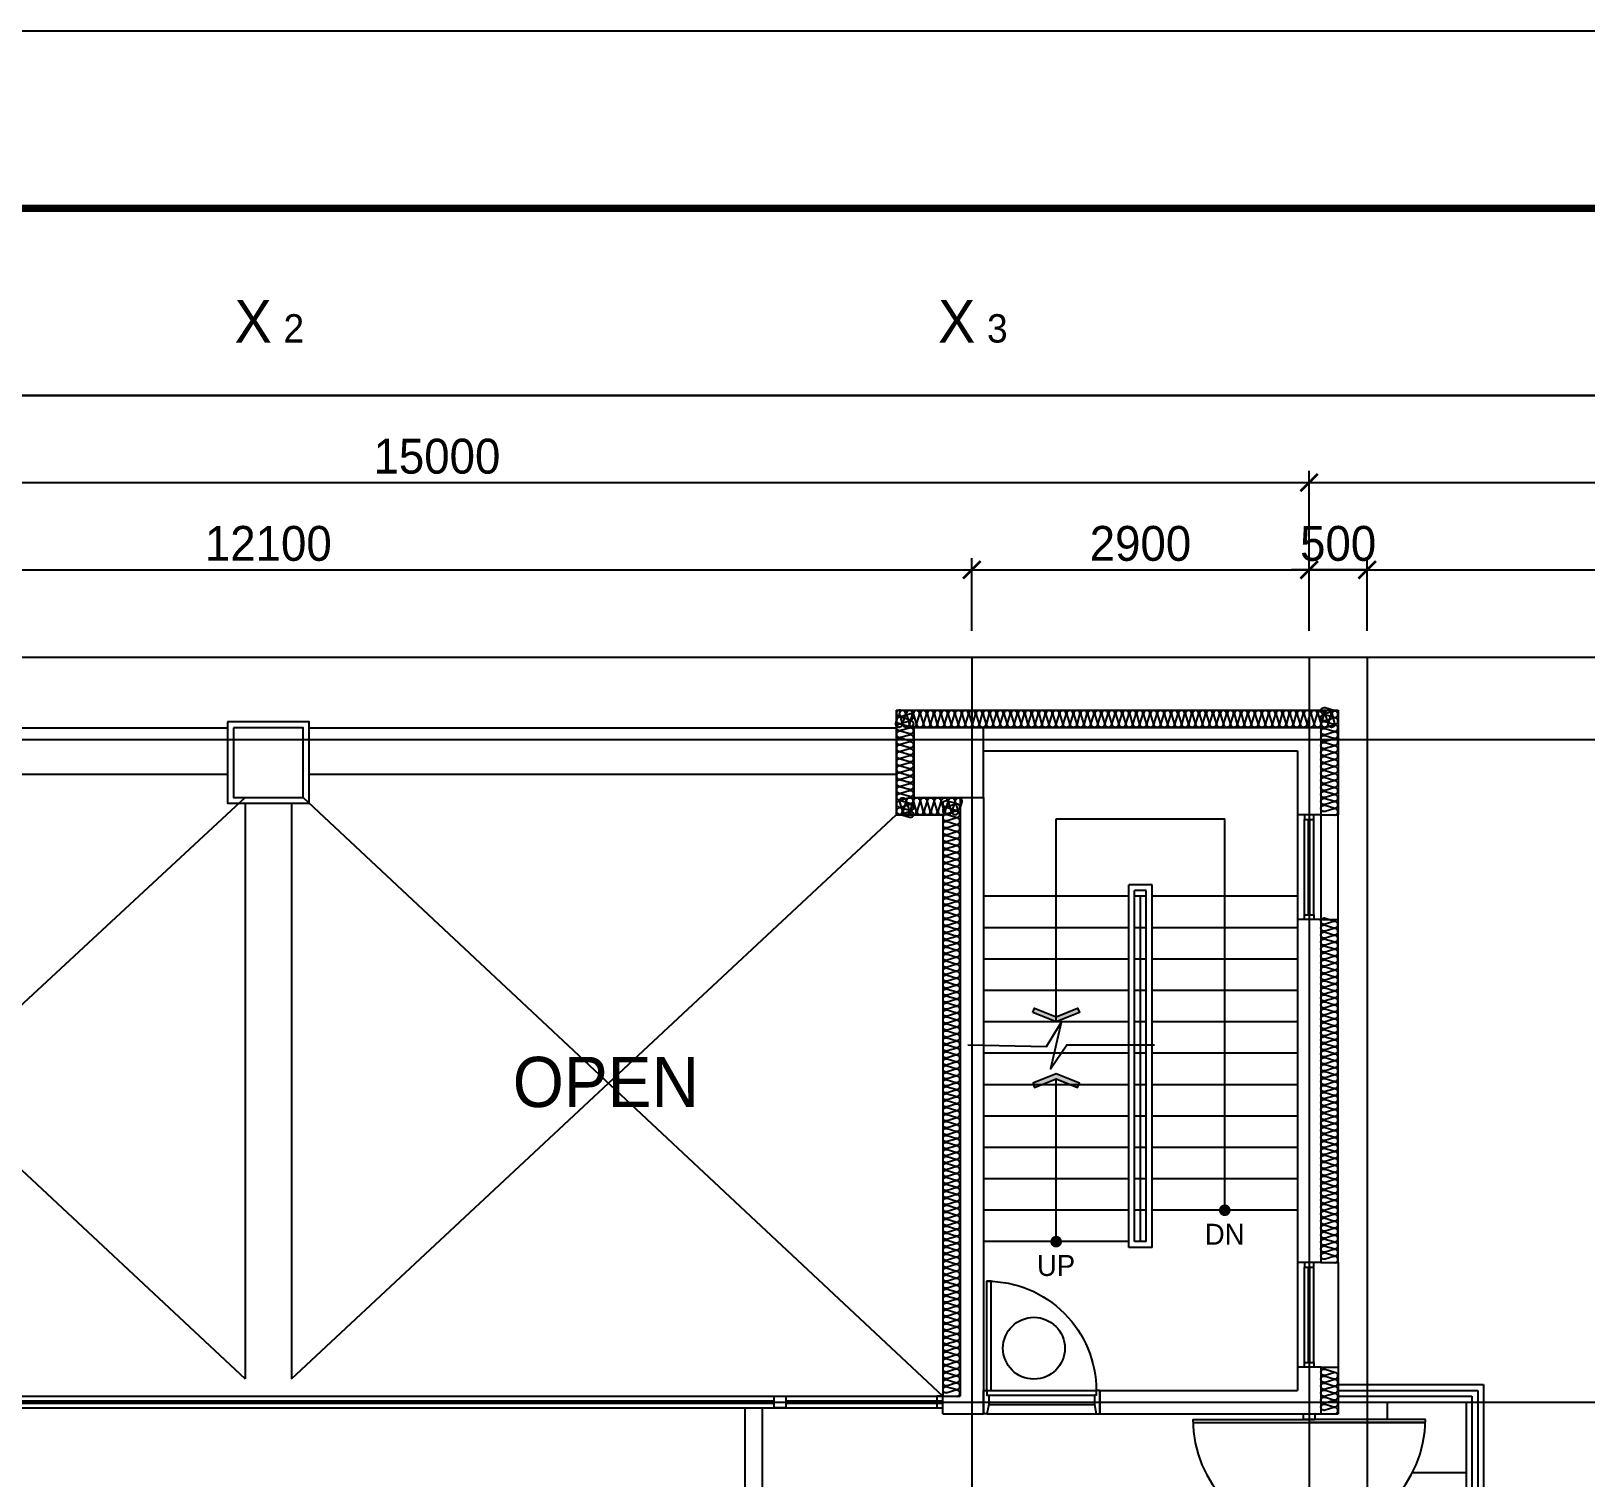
# Model space of a CAD drawing. Header units: millimetres. Extents: x 0 to 199210, y 0 to 94205.
# Drawn here: x 77868 to 91239, y 32107 to 44550 of the extents above; entities that cross this region are included whole.
import ezdxf
from ezdxf.enums import TextEntityAlignment as Align

# ---------------------------------------------------------------- set-up
doc = ezdxf.new("R2010")
doc.units = ezdxf.units.MM
doc.linetypes.add('CEN', pattern=[62, 60, -1, 0, -1])
doc.layers.get('Defpoints').update_dxf_attribs({"color": 142})
for name, color, linetype in [('4', 4, 'Continuous'), ('CEN', 1, 'CEN'), ('COL', 2, 'Continuous'), ('D_TEXT', 7, 'Continuous'), ('DIM', 7, 'Continuous'), ('HAT', 8, 'Continuous'), ('ins', 9, 'Continuous'), ('OPEN', 11, 'Continuous'), ('STAIR', 7, 'Continuous'), ('WID', 4, 'Continuous')]:
    doc.layers.add(name, color=color, linetype=linetype)
doc.layers.add('INVisible', color=165, linetype='Continuous', plot=False)
doc.styles.add('11', font='Dotum.ttf')
doc.styles.add('돋움', font='Dotum.ttf')
doc.dimstyles.new('150', dxfattribs={"dimscale": 50, "dimtxt": 6, "dimasz": 3, "dimexe": 2, "dimexo": 4.5, "dimgap": 1.5, "dimtad": 1, "dimtoh": 1, "dimdec": 0, "dimzin": 0, "dimdsep": 46, "dimtxsty": '11', "dimblk1": 'ARCHTICK', "dimblk2": 'ARCHTICK', "dimsah": 1, "dimcen": 5, "dimclrd": 143, "dimclre": 143, "dimclrt": 7, "dimadec": 0, "dimazin": 0, "dimtfac": 1, "dimtdec": 0, "dimtix": 1, "dimtmove": 2, "dimatfit": 3, "dimldrblk": 'ARCHTICK', "dimfxl": 1, "dimtolj": 1, "dimtzin": 0, "dimlwd": -1, "dimlwe": -1, "dimarcsym": 0})

# ---------------------------------------------------------------- blocks, each defined once
blk = doc.blocks.new('FORM_A3_100')
at = {"color": 8}
blk.add_lwpolyline([(42000, 0), (42000, 29700), (0, 29700), (0, 0)], close=True, dxfattribs=at)
at = {"color": 7, "const_width": 41.7}
blk.add_lwpolyline([(41001.2, 1016.5), (41001.2, 28683.5), (998.8, 28683.5), (998.8, 1016.5)], close=True, dxfattribs=at)
blk = doc.blocks.new('arrowx')
at = {"color": 0, "linetype": 'ByBlock'}
blk.add_lwpolyline([(-0.6, -1.5), (-0.88, -1.39), (-0.32, 0), (-0.88, 1.39), (-0.6, 1.5), (0, 0)], close=True, dxfattribs=at)
for points in [[(-0.6, 1.5), (-0.88, 1.39), (0, 0), (-0.32, 0)], [(0, 0), (-0.32, 0), (-0.6, -1.5), (-0.88, -1.39)]]:
    blk.add_solid(points, dxfattribs=at)
blk = doc.blocks.new('_ArchTick')
at = {"color": 0, "linetype": 'ByBlock', "const_width": 0.15}
blk.add_lwpolyline([(-0.5, -0.5), (0.5, 0.5)], dxfattribs=at)
blk = doc.blocks.new('*D133')
at = {"layer": 'Defpoints', "color": 0, "transparency": 16777216}
for p in [(85958, 39917), (73858, 39167), (85958, 39167)]:
    blk.add_point(p, dxfattribs=at)
at = {"layer": 'DIM', "color": 143, "transparency": 16777216}
for p, q in [((73858, 39392), (73858, 40017)), ((85958, 39392), (85958, 40017)), ((73858, 39917), (85958, 39917))]:
    blk.add_line(p, q, dxfattribs=at)
at = {"layer": 'DIM', "color": 143, "transparency": 16777216, "xscale": 150, "yscale": 150, "zscale": 150, "rotation": 180}
blk.add_blockref('_ArchTick', (73858, 39917), dxfattribs=at)
at = {"layer": 'DIM', "color": 143, "transparency": 16777216, "xscale": 150, "yscale": 150, "zscale": 150}
blk.add_blockref('_ArchTick', (85958, 39917), dxfattribs=at)
at = {"layer": 'DIM', "color": 7, "transparency": 16777216, "insert": (79908, 40142), "char_height": 300, "attachment_point": 5, "style": '11'}
blk.add_mtext('\\A1;12100', dxfattribs=at)
blk = doc.blocks.new('*D134')
at = {"layer": 'Defpoints', "color": 0, "transparency": 16777216}
for p in [(88858, 39917), (85958, 39167), (88858, 39167)]:
    blk.add_point(p, dxfattribs=at)
at = {"layer": 'DIM', "color": 143, "transparency": 16777216}
for p, q in [((85958, 39392), (85958, 40017)), ((88858, 39392), (88858, 40017)), ((85958, 39917), (88858, 39917))]:
    blk.add_line(p, q, dxfattribs=at)
at = {"layer": 'DIM', "color": 143, "transparency": 16777216, "xscale": 150, "yscale": 150, "zscale": 150, "rotation": 180}
blk.add_blockref('_ArchTick', (85958, 39917), dxfattribs=at)
at = {"layer": 'DIM', "color": 143, "transparency": 16777216, "xscale": 150, "yscale": 150, "zscale": 150}
blk.add_blockref('_ArchTick', (88858, 39917), dxfattribs=at)
at = {"layer": 'DIM', "color": 7, "transparency": 16777216, "insert": (87408, 40142), "char_height": 300, "attachment_point": 5, "style": '11'}
blk.add_mtext('\\A1;2900', dxfattribs=at)
blk = doc.blocks.new('*D135')
at = {"layer": 'Defpoints', "color": 0, "transparency": 16777216}
for p in [(88858, 40667), (73858, 39167), (88858, 39167)]:
    blk.add_point(p, dxfattribs=at)
at = {"layer": 'DIM', "color": 143, "transparency": 16777216}
for p, q in [((73858, 39392), (73858, 40767)), ((73858, 40667), (88858, 40667)), ((88858, 39392), (88858, 40767))]:
    blk.add_line(p, q, dxfattribs=at)
at = {"layer": 'DIM', "color": 143, "transparency": 16777216, "xscale": 150, "yscale": 150, "zscale": 150, "rotation": 180}
blk.add_blockref('_ArchTick', (73858, 40667), dxfattribs=at)
at = {"layer": 'DIM', "color": 143, "transparency": 16777216, "xscale": 150, "yscale": 150, "zscale": 150}
blk.add_blockref('_ArchTick', (88858, 40667), dxfattribs=at)
at = {"layer": 'DIM', "color": 7, "transparency": 16777216, "insert": (81358, 40892), "char_height": 300, "attachment_point": 5, "style": '11'}
blk.add_mtext('\\A1;15000', dxfattribs=at)
blk = doc.blocks.new('*D136')
at = {"layer": 'Defpoints', "color": 0, "transparency": 16777216}
for p in [(95958, 39917), (89358, 39167), (95958, 39167)]:
    blk.add_point(p, dxfattribs=at)
at = {"layer": 'DIM', "color": 143, "transparency": 16777216}
for p, q in [((89358, 39392), (89358, 40017)), ((95958, 39392), (95958, 40017)), ((89358, 39917), (95958, 39917))]:
    blk.add_line(p, q, dxfattribs=at)
at = {"layer": 'DIM', "color": 143, "transparency": 16777216, "xscale": 150, "yscale": 150, "zscale": 150, "rotation": 180}
blk.add_blockref('_ArchTick', (89358, 39917), dxfattribs=at)
at = {"layer": 'DIM', "color": 143, "transparency": 16777216, "xscale": 150, "yscale": 150, "zscale": 150}
blk.add_blockref('_ArchTick', (95958, 39917), dxfattribs=at)
at = {"layer": 'DIM', "color": 7, "transparency": 16777216, "insert": (92658, 40142), "char_height": 300, "attachment_point": 5, "style": '11'}
blk.add_mtext('\\A1;6600', dxfattribs=at)
blk = doc.blocks.new('*D140')
at = {"layer": 'Defpoints', "color": 0, "transparency": 16777216}
for p in [(118858, 40667), (88858, 39167), (118858, 39167)]:
    blk.add_point(p, dxfattribs=at)
at = {"layer": 'DIM', "color": 143, "transparency": 16777216}
for p, q in [((88858, 39392), (88858, 40767)), ((88858, 40667), (118858, 40667)), ((118858, 39392), (118858, 40767))]:
    blk.add_line(p, q, dxfattribs=at)
at = {"layer": 'DIM', "color": 143, "transparency": 16777216, "xscale": 150, "yscale": 150, "zscale": 150, "rotation": 180}
blk.add_blockref('_ArchTick', (88858, 40667), dxfattribs=at)
at = {"layer": 'DIM', "color": 143, "transparency": 16777216, "xscale": 150, "yscale": 150, "zscale": 150}
blk.add_blockref('_ArchTick', (118858, 40667), dxfattribs=at)
at = {"layer": 'DIM', "color": 7, "transparency": 16777216, "insert": (103858, 40892), "char_height": 300, "attachment_point": 5, "style": '11'}
blk.add_mtext('\\A1;30000', dxfattribs=at)
blk = doc.blocks.new('*D141')
at = {"layer": 'Defpoints', "color": 0, "transparency": 16777216}
for p in [(73858, 41417), (73858, 39167), (118858, 39167)]:
    blk.add_point(p, dxfattribs=at)
at = {"layer": 'DIM', "color": 143, "transparency": 16777216}
for p, q in [((73858, 39392), (73858, 41517)), ((118858, 39392), (118858, 41517)), ((118858, 41417), (73858, 41417))]:
    blk.add_line(p, q, dxfattribs=at)
at = {"layer": 'DIM', "color": 143, "transparency": 16777216, "xscale": 150, "yscale": 150, "zscale": 150, "rotation": 180}
blk.add_blockref('_ArchTick', (73858, 41417), dxfattribs=at)
at = {"layer": 'DIM', "color": 143, "transparency": 16777216, "xscale": 150, "yscale": 150, "zscale": 150}
blk.add_blockref('_ArchTick', (118858, 41417), dxfattribs=at)
at = {"layer": 'DIM', "color": 7, "transparency": 16777216, "insert": (96358, 41642), "char_height": 300, "attachment_point": 5, "style": '11'}
blk.add_mtext('\\A1;45000', dxfattribs=at)
blk = doc.blocks.new('*D151')
at = {"layer": 'Defpoints', "color": 0, "transparency": 16777216}
for p in [(88858, 39917), (88858, 39167), (89358, 39167)]:
    blk.add_point(p, dxfattribs=at)
at = {"layer": 'DIM', "color": 143, "transparency": 16777216}
for p, q in [((88858, 39392), (88858, 40017)), ((89358, 39392), (89358, 40017)), ((88858, 39917), (88708, 39917)), ((89358, 39917), (88858, 39917)), ((89358, 39917), (89508, 39917))]:
    blk.add_line(p, q, dxfattribs=at)
at = {"layer": 'DIM', "color": 143, "transparency": 16777216, "xscale": 150, "yscale": 150, "zscale": 150}
blk.add_blockref('_ArchTick', (88858, 39917), dxfattribs=at)
at = {"layer": 'DIM', "color": 143, "transparency": 16777216, "xscale": 150, "yscale": 150, "zscale": 150, "rotation": 180}
blk.add_blockref('_ArchTick', (89358, 39917), dxfattribs=at)
at = {"layer": 'DIM', "color": 7, "transparency": 16777216, "insert": (89108, 40142), "char_height": 300, "attachment_point": 5, "style": '11'}
blk.add_mtext('\\A1;500', dxfattribs=at)
blk = doc.blocks.new('insul1')
blk.add_lwpolyline([(0, 0.25, 1.344031), (0.35, 0.25), (0.2, 0.75, -1.344031), (0.55, 0.75), (0.4, 0.25)], format="xyb")

msp = doc.modelspace()

# ---------------------------------------------------------------- hatches: boundary and pattern name
at = {"layer": 'HAT'}
h = msp.add_hatch(dxfattribs=at)
h.set_pattern_fill('NET,_O', color=256, scale=250)
h.set_pattern_definition([(0, (-396242.2, -1292615.9), (0, 793.75), []), (90, (-396242.2, -1292615.9), (-793.75, 5e-14), [])])
h.paths.add_polyline_path([(89608, 31008.9), (89608, 30987.1, -0.1467688), (89608, 30971.4), (89608, 30758.9), (90208, 30758.9), (90208, 32758.9), (89108, 32758.9), (89108, 32658.9), (89086.2, 32658.9, -0.1467688), (89070.5, 32658.9), (88958, 32658.9), (88908, 32658.9), (88908, 32608.9), (89858, 32608.9, -0.3996375), (88908, 31610.1), (88908, 31558.9), (88908, 31058.9), (88908, 31008.9), (88958, 31008.9)])

# ---------------------------------------------------------------- linework, layer by layer
for p, q in [((74408, 38558.9), (79558, 38558.9)), ((80258, 38558.9), (85308, 38558.9)), ((74408, 38158.9), (79558, 38158.9)), ((80258, 38158.9), (85308, 38158.9)), ((79708, 37908.9), (79708, 32958.9)), ((80108, 37908.9), (80108, 32958.9)), ((86683, 37773.9), (88133, 37773.9)), ((86683, 36028.9), (86683, 37773.9)), ((88133, 34408.9), (88133, 37773.9)), ((87508, 37208.9), (87308, 37208.9)), ((87308, 34088.9), (87308, 37208.9)), ((87508, 34088.9), (87508, 37208.9)), ((87308, 37108.9), (86058, 37108.9)), ((87458, 37158.9), (87358, 37158.9)), ((87358, 34138.9), (87358, 37158.9)), ((87458, 37108.9), (87358, 37108.9)), ((87408, 34138.9), (87408, 37108.9)), ((87458, 34138.9), (87458, 37158.9)), ((88758, 37108.9), (87508, 37108.9)), ((87308, 36838.9), (86058, 36838.9)), ((87458, 36838.9), (87358, 36838.9)), ((88758, 36838.9), (87508, 36838.9)), ((87308, 36568.9), (86058, 36568.9)), ((87458, 36568.9), (87358, 36568.9)), ((88758, 36568.9), (87508, 36568.9)), ((87308, 36298.9), (86058, 36298.9)), ((87458, 36298.9), (87358, 36298.9)), ((88758, 36298.9), (87508, 36298.9)), ((87308, 36028.9), (86058, 36028.9)), ((87458, 36028.9), (87358, 36028.9)), ((88758, 36028.9), (87508, 36028.9)), ((87308, 35758.9), (86058, 35758.9)), ((87458, 35758.9), (87358, 35758.9)), ((88758, 35758.9), (87508, 35758.9)), ((87308, 35488.9), (86058, 35488.9)), ((86683, 34138.9), (86683, 35539.7)), ((87458, 35488.9), (87358, 35488.9)), ((88758, 35488.9), (87508, 35488.9)), ((87308, 35218.9), (86058, 35218.9)), ((87458, 35218.9), (87358, 35218.9)), ((88758, 35218.9), (87508, 35218.9)), ((87308, 34948.9), (86058, 34948.9)), ((87458, 34948.9), (87358, 34948.9)), ((88758, 34948.9), (87508, 34948.9)), ((87308, 34678.9), (86058, 34678.9)), ((87458, 34678.9), (87358, 34678.9)), ((88758, 34678.9), (87508, 34678.9)), ((87308, 34408.9), (86058, 34408.9)), ((87458, 34408.9), (87358, 34408.9)), ((88758, 34408.9), (87508, 34408.9)), ((87308, 34138.9), (86058, 34138.9)), ((87458, 34138.9), (87358, 34138.9)), ((87508, 34088.9), (87308, 34088.9)), ((89108, 32908.9), (90358, 32908.9)), ((90358, 32908.9), (90358, 30608.9)), ((89108, 32858.9), (90308, 32858.9)), ((89108, 32808.9), (90258, 32808.9)), ((89108, 32758.9), (90208, 32758.9)), ((90208, 32758.9), (90208, 30758.9)), ((90258, 32808.9), (90258, 30708.9)), ((90308, 32858.9), (90308, 30658.9))]:
    msp.add_line(p, q)
msp.add_circle((86491.8, 33222.3), 266)
at = {"layer": '4'}
for p, q in [((85308, 38708.9), (85308, 37808.9)), ((85308, 38708.9), (89108, 38708.9)), ((89108, 38708.9), (89108, 37808.9)), ((85308, 37808.9), (85708, 37808.9)), ((85708, 37808.9), (85708, 32808.9)), ((85708, 37808.9), (85708, 32808.9)), ((88958, 37808.9), (89108, 37808.9)), ((89108, 33958.9), (89108, 37808.9)), ((88958, 36908.9), (89108, 36908.9)), ((88958, 33958.9), (89108, 33958.9)), ((88958, 33058.9), (89108, 33058.9)), ((89108, 33058.9), (89108, 32658.9)), ((88958, 32658.9), (89108, 32658.9))]:
    msp.add_line(p, q, dxfattribs=at)
msp.add_lwpolyline([(79558, 38608.9), (79558, 37908.9), (80258, 37908.9), (80258, 38608.9)], close=True, dxfattribs=at)
at = {"layer": 'CEN'}
for p, q in [((85958, 39166.8), (85958, 24758.9)), ((88858, 39166.8), (88858, 30758.9)), ((89358, 39166.8), (89358, 24858.9)), ((72814.8, 38458.9), (121683.9, 38458.9)), ((73758, 32758.9), (121683.9, 32758.9)), ((85958, 32758.9), (88858, 32758.9))]:
    msp.add_line(p, q, dxfattribs=at)
at = {"layer": 'COL'}
for p, q in [((88958, 38558.9), (86058, 38558.9)), ((88958, 38558.9), (88958, 37808.9)), ((86058, 38358.9), (88758, 38358.9)), ((88758, 38358.9), (88758, 37808.9)), ((85858, 37958.9), (85858, 32808.9)), ((86058, 37958.9), (86058, 32658.9)), ((88958, 37808.9), (88758, 37808.9)), ((88758, 36908.9), (88758, 33958.9)), ((88958, 36908.9), (88758, 36908.9)), ((88958, 36908.9), (88958, 33958.9)), ((88958, 33958.9), (88758, 33958.9)), ((88758, 33058.9), (88758, 32858.9)), ((88958, 33058.9), (88758, 33058.9)), ((88958, 33058.9), (88958, 32658.9)), ((85708, 32808.9), (85858, 32808.9)), ((85708, 32658.9), (85708, 32808.9)), ((87058, 32858.9), (88758, 32858.9)), ((87058, 32858.9), (87058, 32658.9)), ((84008, 27008.9), (84008, 32708.9)), ((84158, 26858.9), (84158, 32708.9)), ((85708, 32658.9), (86058, 32658.9)), ((87058, 32658.9), (88958, 32658.9))]:
    msp.add_line(p, q, dxfattribs=at)
for points in [[(79608, 38558.9), (79608, 37958.9), (80208, 37958.9), (80208, 38558.9), (79608, 38558.9)], [(85458, 38558.9), (85458, 37958.9), (86058, 37958.9), (86058, 38558.9), (85458, 38558.9)]]:
    msp.add_lwpolyline(points, dxfattribs=at)
at = {"layer": 'INVisible'}
for points in [[(123933.9, 3145.3), (70564.8, 3145.3), (70564.8, 41416.8), (123933.9, 41416.8)], [(123183.9, 3895.3), (71314.8, 3895.3), (71314.8, 40666.8), (123183.9, 40666.8)], [(122433.9, 4645.3), (72064.8, 4645.3), (72064.8, 39916.8), (122433.9, 39916.8)], [(121683.9, 5395.3), (72814.8, 5395.3), (72814.8, 39166.8), (121683.9, 39166.8)]]:
    msp.add_lwpolyline(points, close=True, dxfattribs=at)
at = {"layer": 'OPEN'}
for p, q in [((74158, 32808.9), (79708, 37958.9)), ((74358, 37958.9), (79708, 32958.9)), ((80208, 37958.9), (85708, 32808.9)), ((80108, 32958.9), (85308, 37808.9))]:
    msp.add_line(p, q, dxfattribs=at)
at = {"layer": 'STAIR', "color": 7, "linetype": 'Continuous'}
msp.add_lwpolyline([(85922.5, 35830.4), (86599.7, 35818.2), (86725, 36023.9), (86633.8, 35624.2), (86775.2, 35831), (87529.4, 35830.3)], dxfattribs=at)
at = {"layer": 'STAIR', "color": 7, "linetype": 'Continuous', "const_width": 50}
for points in [[(88133, 34383.9, -1), (88133, 34433.9, -1)], [(86683, 34113.9, -1), (86683, 34163.9, -1)]]:
    msp.add_lwpolyline(points, format="xyb", close=True, dxfattribs=at)
at = {"layer": 'WID'}
for p, q in [((88758, 37808.9), (88758, 36908.9)), ((88958, 37808.9), (88958, 36908.9)), ((88758, 33958.9), (88758, 33058.9)), ((89108, 33958.9), (89108, 33058.9)), ((86088, 32858.9), (87028, 32858.9)), ((86103, 32818.9), (87013, 32818.9)), ((86088, 32658.9), (87028, 32658.9)), ((86103, 32738.9), (87013, 32738.9)), ((88808, 32658.9), (88908, 32658.9)), ((88808, 32658.9), (88908, 32658.9)), ((88808, 32658.9), (88808, 32608.9)), ((88908, 32658.9), (88908, 32608.9)), ((87858, 32608.9), (88908, 32608.9)), ((87858.3, 32583.9), (89857.7, 32583.9)), ((89858, 32608.9), (88808, 32608.9)), ((89857.7, 32583.9), (88858, 32583.9))]:
    msp.add_line(p, q, dxfattribs=at)
at = {"layer": 'WID', "color": 4}
for p, q in [((88818, 36948.9), (88818, 37768.9)), ((88852, 36948.9), (88852, 37768.9)), ((88864, 36948.9), (88864, 37768.9)), ((88898, 36948.9), (88898, 37768.9)), ((88818, 33098.9), (88818, 33918.9)), ((88852, 33098.9), (88852, 33918.9)), ((88864, 33098.9), (88864, 33918.9)), ((88898, 33098.9), (88898, 33918.9)), ((73758, 32808.9), (85708, 32808.9)), ((73838, 32768.9), (84258, 32768.9)), ((84358, 32768.9), (85708, 32768.9)), ((73758, 32708.9), (85708, 32708.9)), ((73838, 32748.9), (84258, 32748.9)), ((84358, 32748.9), (85708, 32748.9))]:
    msp.add_line(p, q, dxfattribs=at)
for points in [[(88843, 37808.9), (88818, 37808.9), (88818, 37768.9), (88898, 37768.9), (88898, 37808.9), (88873, 37808.9)], [(88843, 36908.9), (88818, 36908.9), (88818, 36948.9), (88898, 36948.9), (88898, 36908.9), (88873, 36908.9)], [(88843, 33958.9), (88818, 33958.9), (88818, 33918.9), (88898, 33918.9), (88898, 33958.9), (88873, 33958.9)], [(88843, 33058.9), (88818, 33058.9), (88818, 33098.9), (88898, 33098.9), (88898, 33058.9), (88873, 33058.9)], [(84258, 32808.9), (84358, 32808.9), (84358, 32708.9), (84258, 32708.9), (84258, 32808.9), (84258, 32808.9)], [(85708, 32773.9), (85708, 32808.9), (85658, 32808.9), (85658, 32708.9), (85708, 32708.9), (85708, 32743.9)]]:
    msp.add_lwpolyline(points, dxfattribs=at)
at = {"layer": 'WID'}
msp.add_lwpolyline([(86088, 32858.9), (86088, 33798.9, -0.4142136), (87028, 32858.9, -0.4142136)], format="xyb", dxfattribs=at)
msp.add_lwpolyline([(86088, 32858.9), (86123, 32858.9), (86123, 33798.9), (86088, 33798.9)], dxfattribs=at)
for points in [[(86058, 32858.9), (86088, 32858.9), (86088, 32818.9), (86103, 32818.9), (86103, 32738.9), (86088, 32658.9), (86058, 32658.9)], [(87058, 32858.9), (87028, 32858.9), (87028, 32818.9), (87013, 32818.9), (87013, 32738.9), (87028, 32658.9), (87058, 32658.9)]]:
    msp.add_lwpolyline(points, close=True, dxfattribs=at)
msp.add_arc((88858, 32608.9), 1000, 180, 0, dxfattribs=at)

# ---------------------------------------------------------------- block references
at = {"xscale": 1.499999999961756, "yscale": 1.499999999961756, "zscale": 1.499999999961756}
msp.add_blockref('FORM_A3_100', (68105.2, 0), dxfattribs=at)
at = {"layer": 'ins', "xscale": 150, "yscale": 150, "zscale": 150, "row_count": 1, "row_spacing": 0, "column_spacing": 60}
for p, rotation, column_count in [((89108, 38708.9), 180, 63), ((85308, 38708.9), 270, 15), ((89108, 37808.9), 90, 15), ((85858, 32808.9), 90, 85), ((89108, 33958.9), 90, 49), ((89108, 32658.9), 90, 6)]:
    msp.add_blockref('insul1', p, dxfattribs=dict(at, rotation=rotation, column_count=column_count))
at = {"layer": 'ins', "xscale": 150, "yscale": 150, "zscale": 150, "row_count": 1, "column_count": 9, "row_spacing": 0, "column_spacing": 60}
msp.add_blockref('insul1', (85308, 37808.9), dxfattribs=at)
at = {"layer": 'STAIR', "color": 7, "linetype": 'Continuous', "yscale": 133.1000000005588, "rotation": 270}
for p, xscale, zscale in [((86683, 36028.9), 133.1000000005588, 133.1000000005588), ((86683, 35582.7), -133.1000000005588, 133.1000000000001)]:
    msp.add_blockref('arrowx', p, dxfattribs=dict(at, xscale=xscale, zscale=zscale))

# ---------------------------------------------------------------- texts
at = {"color": 3, "linetype": 'ByBlock', "style": '돋움'}
for tag, text, height, p in [('X', 'X', 365.6, (79777.9, 42054.3)), ('2', '1', 243.8, (80127.3, 41993.3)), ('X', 'X', 365.6, (85827.9, 42054.3)), ('3', '1', 243.8, (86177.3, 41993.3))]:
    msp.add_attdef(tag, text=text, height=height, dxfattribs=at).set_placement(p, align=Align.MIDDLE_CENTER)
at = {"layer": 'D_TEXT', "style": '돋움'}
for s, p in [('DN', (88132.2, 34202.5)), ('UP', (86682.2, 33932.5))]:
    msp.add_text(s, height=180, dxfattribs=at).set_placement(p, align=Align.MIDDLE)
at = {"layer": 'OPEN', "style": '돋움'}
msp.add_text('OPEN', height=432, dxfattribs=at).set_placement((82810.8, 35512.4), align=Align.MIDDLE)

# ---------------------------------------------------------------- dimensions: what is measured, and where the dimension line sits
at = {"layer": 'DIM'}
for base, p1, p2, picture, middle in [((73858, 41416.8), (118858, 39166.8), (73858, 39166.8), '*D141', (96358, 41642)), ((88858, 40666.8), (73858, 39166.8), (88858, 39166.8), '*D135', (81358, 40892)), ((118858, 40666.8), (88858, 39166.8), (118858, 39166.8), '*D140', (103858, 40892)), ((85958, 39916.8), (73858, 39166.8), (85958, 39166.8), '*D133', (79908, 40142)), ((88858, 39916.8), (85958, 39166.8), (88858, 39166.8), '*D134', (87408, 40142)), ((95958, 39916.8), (89358, 39166.8), (95958, 39166.8), '*D136', (92658, 40142))]:
    dim = msp.add_linear_dim(base=base, p1=p1, p2=p2, dimstyle='150', override={"dimscale": 50}, dxfattribs=at)
    dim.commit()
    dim.dimension.update_dxf_attribs({"geometry": picture, "text_midpoint": middle})
dim = msp.add_linear_dim(base=(88858, 39916.8), p1=(89358, 39166.8), p2=(88858, 39166.8), dimstyle='150', dxfattribs=at)
dim.commit()
dim.dimension.update_dxf_attribs({"geometry": '*D151', "text_midpoint": (89108, 40142)})

doc.saveas('drawing.dxf')
